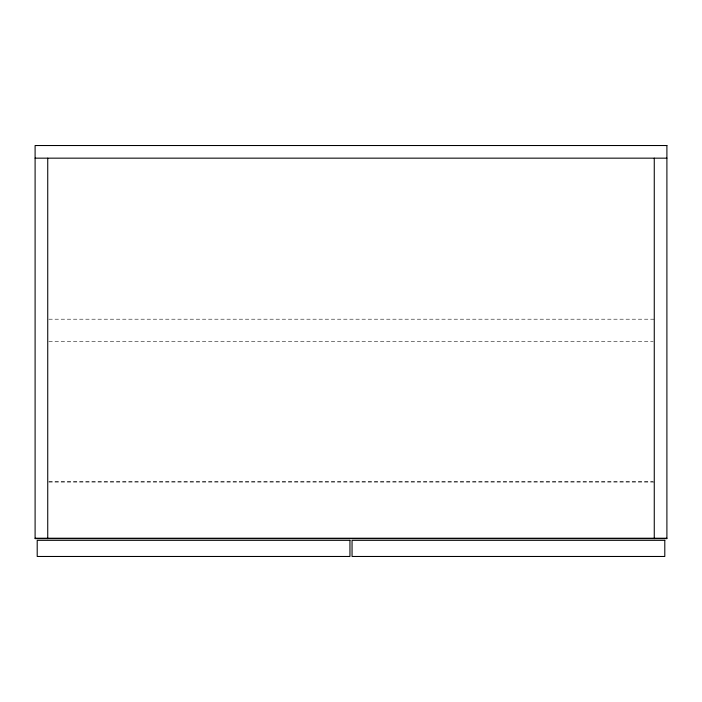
<?xml version="1.0" encoding="UTF-8"?>
<svg xmlns="http://www.w3.org/2000/svg" width="702" height="702" viewBox="0 0 702 702"><rect width="100%" height="100%" fill="white"/><g stroke="black" fill="none" stroke-linecap="round" stroke-linejoin="round"><path stroke-width="0.53" stroke-dasharray="3.51 2.63" d="M48.833 319.199L654.264 319.199M48.833 341.663L653.167 341.663M48.833 481.642L653.167 481.642M48.833 482.063L654.264 482.063"/><path stroke-width="1.05" d="M35.1 158.161L666.9 158.161M35.1 538.223L666.9 538.223M654.264 158.161L654.264 538.645M47.736 158.161L47.736 538.645M666.9 145.525L35.1 145.525L35.1 538.645L666.9 538.645L666.9 145.525M349.947 540.329L37.206 540.329L37.206 556.475L349.947 556.475L349.947 540.329M664.794 540.329L352.053 540.329L352.053 556.475L664.794 556.475L664.794 540.329"/></g></svg>
